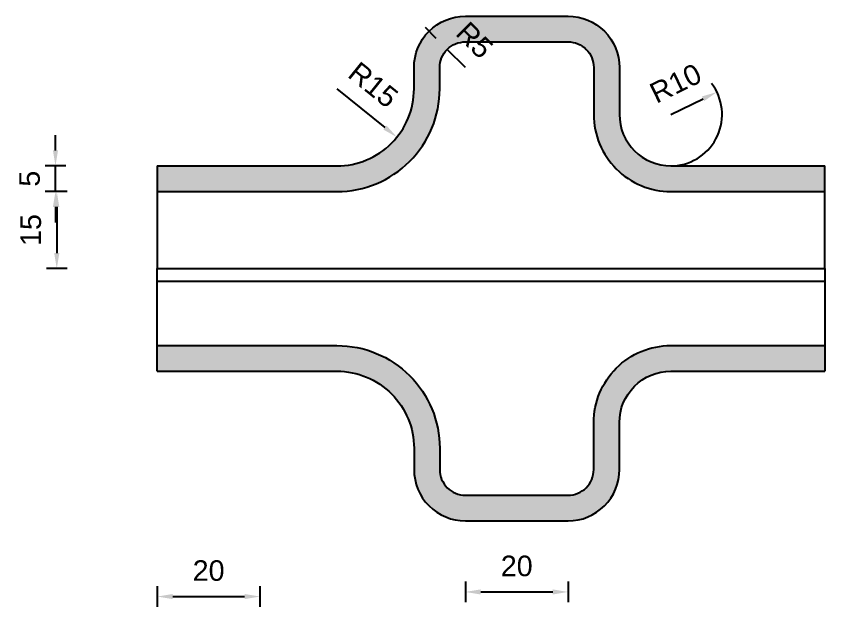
# Model space of a CAD drawing. Header units: millimetres. Extents: x 2100 to 32787, y 24082 to 35493.
# Drawn here: x 3853.6 to 4011.1, y 24246 to 24361 of the extents above; entities that cross this region are included whole.
import ezdxf

# ---------------------------------------------------------------- set-up
doc = ezdxf.new("R2010")
doc.units = ezdxf.units.MM
doc.linetypes.add('HIDDEN2', pattern=[4.7625, 3.175, -1.5875])
doc.layers.get('Defpoints').update_dxf_attribs({"color": 231, "linetype": 'HIDDEN2'})
doc.layers.add('TARAMA', color=130, linetype='Continuous')
doc.layers.add('ÖLÇÜ', color=181, linetype='Continuous')
doc.styles.get("Standard").update_dxf_attribs({"font": 'arial.ttf'})
doc.dimstyles.new('ISO-25', dxfattribs={"dimtxt": 4, "dimasz": 3, "dimexe": 2, "dimexo": 0.625, "dimgap": 3, "dimtad": 1, "dimtxsty": 'Standard', "dimcen": 2.5, "dimadec": 0, "dimazin": 0, "dimtfac": 1, "dimtix": 1, "dimtmove": 0, "dimatfit": 0, "dimfxl": 2, "dimfxlon": 1, "dimarcsym": 0})
pattern_1 = [(119, (-2724.8273, 1322.3559), (-1.41413609, 0.84969869), [0.9525, -1.905]), (239, (-2724.8273, 1322.3559), (-0.028792606, -1.649527123), [0.9525, -1.905]), (179, (-2724.8273, 1322.3559), (-1.442928696, -0.799828433), [-1.905, 0.9525])]

# ---------------------------------------------------------------- blocks, each defined once
blk = doc.blocks.new('*D2426')
at = {"layer": 'Defpoints', "color": 0, "lineweight": 70, "ltscale": 0.25, "transparency": 16777216}
for p in [(3916.11, 24346.84), (3927.78, 24337.42)]:
    blk.add_point(p, dxfattribs=at)
at = {"layer": 'ÖLÇÜ', "color": 0, "lineweight": -2, "ltscale": 0.25, "transparency": 16777216}
blk.add_line((3916.11, 24346.84), (3925.44, 24339.3), dxfattribs=at)
at = {"layer": 'ÖLÇÜ', "color": 0, "lineweight": 70, "ltscale": 0.25, "transparency": 16777216}
blk.add_solid([(3925.76, 24339.69), (3925.13, 24338.92), (3927.78, 24337.42)], dxfattribs=at)
at = {"layer": 'ÖLÇÜ', "color": 0, "ltscale": 0.25, "transparency": 16777216, "insert": (3923.17, 24347.62), "char_height": 4, "attachment_point": 5, "rotation": 321.0729}
blk.add_mtext('R15', dxfattribs=at)
blk = doc.blocks.new('*D2427')
at = {"layer": 'Defpoints', "color": 0, "lineweight": 70, "ltscale": 0.25, "transparency": 16777216}
for p in [(3990.1, 24346.22), (3981.11, 24341.84)]:
    blk.add_point(p, dxfattribs=at)
at = {"layer": 'ÖLÇÜ', "color": 0, "lineweight": -2, "ltscale": 0.25, "transparency": 16777216}
blk.add_line((3981.11, 24341.84), (3987.4, 24344.91), dxfattribs=at)
blk.add_arc((3981.11, 24341.84), 10, 273.581, 37.397, dxfattribs=at)
at = {"layer": 'ÖLÇÜ', "color": 0, "lineweight": 70, "ltscale": 0.25, "transparency": 16777216}
blk.add_solid([(3987.18, 24345.36), (3987.62, 24344.46), (3990.1, 24346.22)], dxfattribs=at)
at = {"layer": 'ÖLÇÜ', "color": 0, "ltscale": 0.25, "transparency": 16777216, "insert": (3982.05, 24347.91), "char_height": 4, "attachment_point": 5, "rotation": 25.9378}
blk.add_mtext('R10', dxfattribs=at)
blk = doc.blocks.new('*D2428')
at = {"layer": 'Defpoints', "color": 0, "lineweight": 70, "ltscale": 0.25, "transparency": 16777216}
for p in [(3937.57, 24354.53), (3941.11, 24351)]:
    blk.add_point(p, dxfattribs=at)
at = {"layer": 'ÖLÇÜ', "color": 0, "lineweight": -2, "ltscale": 0.25, "transparency": 16777216}
for p, q in [((3935.45, 24356.65), (3933.33, 24358.77)), ((3941.11, 24351), (3937.57, 24354.53))]:
    blk.add_line(p, q, dxfattribs=at)
at = {"layer": 'ÖLÇÜ', "color": 0, "lineweight": 70, "ltscale": 0.25, "transparency": 16777216}
blk.add_solid([(3935.8, 24357.01), (3935.1, 24356.3), (3937.57, 24354.53)], dxfattribs=at)
at = {"layer": 'ÖLÇÜ', "color": 0, "ltscale": 0.25, "transparency": 16777216, "insert": (3942.9, 24356.32), "char_height": 4, "attachment_point": 5, "rotation": 315}
blk.add_mtext('R5', dxfattribs=at)
blk = doc.blocks.new('*D2486')
at = {"layer": 'Defpoints', "color": 0, "lineweight": 70, "ltscale": 0.25, "transparency": 16777216}
for p in [(3861.29, 24331.84), (3881.11, 24331.84), (3881.11, 24326.84)]:
    blk.add_point(p, dxfattribs=at)
at = {"layer": 'ÖLÇÜ', "color": 0, "lineweight": -2, "ltscale": 0.25, "transparency": 16777216}
for p, q in [((3861.29, 24334.84), (3861.29, 24337.84)), ((3863.29, 24331.84), (3859.29, 24331.84)), ((3861.29, 24326.84), (3861.29, 24331.84)), ((3863.29, 24326.84), (3859.29, 24326.84)), ((3861.29, 24323.84), (3861.29, 24320.84))]:
    blk.add_line(p, q, dxfattribs=at)
at = {"layer": 'ÖLÇÜ', "color": 0, "lineweight": 70, "ltscale": 0.25, "transparency": 16777216}
for points in [[(3860.79, 24334.84), (3861.79, 24334.84), (3861.29, 24331.84)], [(3860.79, 24323.84), (3861.79, 24323.84), (3861.29, 24326.84)]]:
    blk.add_solid(points, dxfattribs=at)
at = {"layer": 'ÖLÇÜ', "color": 0, "ltscale": 0.25, "transparency": 16777216, "insert": (3856.26, 24329.34), "char_height": 4, "attachment_point": 5, "rotation": 90}
blk.add_mtext('5', dxfattribs=at)
blk = doc.blocks.new('*D2487')
at = {"layer": 'Defpoints', "color": 0, "lineweight": 70, "ltscale": 0.25, "transparency": 16777216}
for p in [(3881.11, 24326.84), (3861.54, 24311.84), (3881.11, 24311.84)]:
    blk.add_point(p, dxfattribs=at)
at = {"layer": 'ÖLÇÜ', "color": 0, "lineweight": -2, "ltscale": 0.25, "transparency": 16777216}
for p, q in [((3863.54, 24326.84), (3859.54, 24326.84)), ((3861.54, 24323.84), (3861.54, 24314.84)), ((3863.54, 24311.84), (3859.54, 24311.84))]:
    blk.add_line(p, q, dxfattribs=at)
at = {"layer": 'ÖLÇÜ', "color": 0, "lineweight": 70, "ltscale": 0.25, "transparency": 16777216}
for points in [[(3861.04, 24323.84), (3862.04, 24323.84), (3861.54, 24326.84)], [(3861.04, 24314.84), (3862.04, 24314.84), (3861.54, 24311.84)]]:
    blk.add_solid(points, dxfattribs=at)
at = {"layer": 'ÖLÇÜ', "color": 0, "ltscale": 0.25, "transparency": 16777216, "insert": (3856.5, 24319.34), "char_height": 4, "attachment_point": 5, "rotation": 90}
blk.add_mtext('15', dxfattribs=at)
blk = doc.blocks.new('*D2488')
at = {"layer": 'Defpoints', "color": 0, "lineweight": 70, "ltscale": 0.25, "transparency": 16777216}
for p in [(3881.11, 24296.84), (3901.11, 24296.84), (3901.11, 24247.96)]:
    blk.add_point(p, dxfattribs=at)
at = {"layer": 'ÖLÇÜ', "color": 0, "lineweight": -2, "ltscale": 0.25, "transparency": 16777216}
for p, q in [((3881.11, 24249.96), (3881.11, 24245.96)), ((3901.11, 24249.96), (3901.11, 24245.96)), ((3884.11, 24247.96), (3898.11, 24247.96))]:
    blk.add_line(p, q, dxfattribs=at)
at = {"layer": 'ÖLÇÜ', "color": 0, "lineweight": 70, "ltscale": 0.25, "transparency": 16777216}
for points in [[(3884.11, 24248.46), (3884.11, 24247.46), (3881.11, 24247.96)], [(3898.11, 24248.46), (3898.11, 24247.46), (3901.11, 24247.96)]]:
    blk.add_solid(points, dxfattribs=at)
at = {"layer": 'ÖLÇÜ', "color": 0, "ltscale": 0.25, "transparency": 16777216, "insert": (3891.11, 24253), "char_height": 4, "attachment_point": 5}
blk.add_mtext('20', dxfattribs=at)
blk = doc.blocks.new('*D2489')
at = {"layer": 'Defpoints', "color": 0, "lineweight": 70, "ltscale": 0.25, "transparency": 16777216}
for p in [(3941.11, 24267.69), (3961.11, 24267.69), (3961.11, 24248.86)]:
    blk.add_point(p, dxfattribs=at)
at = {"layer": 'ÖLÇÜ', "color": 0, "lineweight": -2, "ltscale": 0.25, "transparency": 16777216}
for p, q in [((3941.11, 24250.86), (3941.11, 24246.86)), ((3961.11, 24250.86), (3961.11, 24246.86)), ((3944.11, 24248.86), (3958.11, 24248.86))]:
    blk.add_line(p, q, dxfattribs=at)
at = {"layer": 'ÖLÇÜ', "color": 0, "lineweight": 70, "ltscale": 0.25, "transparency": 16777216}
for points in [[(3944.11, 24249.36), (3944.11, 24248.36), (3941.11, 24248.86)], [(3958.11, 24249.36), (3958.11, 24248.36), (3961.11, 24248.86)]]:
    blk.add_solid(points, dxfattribs=at)
at = {"layer": 'ÖLÇÜ', "color": 0, "ltscale": 0.25, "transparency": 16777216, "insert": (3951.11, 24253.9), "char_height": 4, "attachment_point": 5}
blk.add_mtext('20', dxfattribs=at)

msp = doc.modelspace()

# ---------------------------------------------------------------- hatches: boundary and pattern name
at = {"layer": 'TARAMA', "ltscale": 0.25, "transparency": 33554687}
h = msp.add_hatch(dxfattribs=at)
h.set_pattern_fill('HONEY', color=256, scale=0.3, angle=119)
h.set_pattern_definition(pattern_1)
h.paths.add_polyline_path([(3961.108, 24360.995), (3941.108, 24360.995, 0.4142136), (3931.108, 24350.995), (3931.108, 24346.844, -0.4142136), (3916.108, 24331.844), (3901.108, 24331.844), (3881.108, 24331.844), (3881.108, 24326.844), (3901.108, 24326.844), (3916.108, 24326.844, 0.4142136), (3936.108, 24346.844), (3936.108, 24350.995, -0.4142136), (3941.108, 24355.995), (3961.108, 24355.995, -0.4142136), (3966.108, 24350.995), (3966.108, 24341.844, 0.4142136), (3981.108, 24326.844), (3991.108, 24326.844), (4011.108, 24326.844), (4011.108, 24331.844), (3991.108, 24331.844), (3981.108, 24331.844, -0.4142136), (3971.108, 24341.844), (3971.108, 24350.995, 0.4142136)])
h = msp.add_hatch(dxfattribs=at)
h.set_pattern_fill('HONEY', color=256, scale=0.3, angle=119)
h.set_pattern_definition(pattern_1)
h.paths.add_polyline_path([(3961.108, 24262.693), (3941.108, 24262.693, -0.4142136), (3931.108, 24272.693), (3931.108, 24276.844, 0.4142136), (3916.108, 24291.844), (3901.108, 24291.844), (3881.108, 24291.844), (3881.108, 24296.844), (3901.108, 24296.844), (3916.108, 24296.844, -0.4142136), (3936.108, 24276.844), (3936.108, 24272.693, 0.4142136), (3941.108, 24267.693), (3961.108, 24267.693, 0.4142136), (3966.108, 24272.693), (3966.108, 24281.844, -0.4142136), (3981.108, 24296.844), (3991.108, 24296.844), (4011.108, 24296.844), (4011.108, 24291.844), (3991.108, 24291.844), (3981.108, 24291.844, 0.4142136), (3971.108, 24281.844), (3971.108, 24272.693, -0.4142136)])

# ---------------------------------------------------------------- linework, layer by layer
at = {"ltscale": 0.25}
for p, q in [((3936.108, 24346.844), (3936.108, 24346.844)), ((3881.108, 24331.844), (3881.108, 24326.844)), ((4011.108, 24311.844), (4011.108, 24331.844)), ((3881.108, 24326.844), (3881.108, 24311.844)), ((3881.108, 24311.844), (4011.108, 24311.844)), ((3881.108, 24309.344), (3881.108, 24311.844)), ((3881.108, 24296.844), (3881.108, 24311.844)), ((4011.108, 24311.844), (4011.108, 24309.344)), ((4011.108, 24311.844), (4011.108, 24291.844)), ((4011.108, 24309.344), (3881.108, 24309.344)), ((3881.108, 24291.844), (3881.108, 24296.844)), ((3936.108, 24276.844), (3936.108, 24276.844))]:
    msp.add_line(p, q, dxfattribs=at)
for points in [[(3881.108, 24331.844), (3901.108, 24331.844), (3916.108, 24331.844, 0.4142136), (3931.108, 24346.844), (3931.108, 24350.995, -0.4142136), (3941.108, 24360.995), (3961.108, 24360.995, -0.4142136), (3971.108, 24350.995), (3971.108, 24341.844, 0.4142136), (3981.108, 24331.844), (3991.108, 24331.844), (4011.108, 24331.844)], [(3881.108, 24326.844), (3901.108, 24326.844), (3916.108, 24326.844, 0.4142136), (3936.108, 24346.844), (3936.108, 24350.995, -0.4142136), (3941.108, 24355.995), (3961.108, 24355.995, -0.4142136), (3966.108, 24350.995), (3966.108, 24341.844, 0.4142136), (3981.108, 24326.844), (3991.108, 24326.844), (4011.108, 24326.844)], [(3881.108, 24296.844), (3901.108, 24296.844), (3916.108, 24296.844, -0.4142136), (3936.108, 24276.844), (3936.108, 24272.693, 0.4142136), (3941.108, 24267.693), (3961.108, 24267.693, 0.4142136), (3966.108, 24272.693), (3966.108, 24281.844, -0.4142136), (3981.108, 24296.844), (3991.108, 24296.844), (4011.108, 24296.844)], [(3881.108, 24291.844), (3901.108, 24291.844), (3916.108, 24291.844, -0.4142136), (3931.108, 24276.844), (3931.108, 24272.693, 0.4142136), (3941.108, 24262.693), (3961.108, 24262.693, 0.4142136), (3971.108, 24272.693), (3971.108, 24281.844, -0.4142136), (3981.108, 24291.844), (3991.108, 24291.844), (4011.108, 24291.844)]]:
    msp.add_lwpolyline(points, format="xyb", dxfattribs=at)

# ---------------------------------------------------------------- dimensions: what is measured, and where the dimension line sits
at = {"layer": 'ÖLÇÜ', "ltscale": 0.25}
dim = msp.add_radius_dim(center=(3941.108, 24350.995), mpoint=(3937.573, 24354.531), dimstyle='ISO-25', dxfattribs=at)
dim.commit()
dim.dimension.update_dxf_attribs({"geometry": '*D2428', "text_midpoint": (3942.9, 24356.323)})
for center, mpoint, picture, middle in [((3916.108, 24346.844), (3927.777, 24337.419), '*D2426', (3919.998, 24343.702)), ((3981.108, 24341.844), (3990.101, 24346.218), '*D2427', (3984.256, 24343.375))]:
    dim = msp.add_radius_dim(center=center, mpoint=mpoint, dimstyle='ISO-25', dxfattribs=at)
    dim.commit()
    dim.dimension.update_dxf_attribs({"geometry": picture, "text_midpoint": middle, "dimtype": 164})
for base, p2, picture, middle in [((3861.292, 24331.844), (3881.108, 24331.844), '*D2486', (3856.258, 24329.344)), ((3861.542, 24311.844), (3881.108, 24311.844), '*D2487', (3856.5, 24319.344))]:
    dim = msp.add_linear_dim(base=base, p1=(3881.108, 24326.844), p2=p2, angle=90, dimstyle='ISO-25', dxfattribs=at)
    dim.commit()
    dim.dimension.update_dxf_attribs({"geometry": picture, "text_midpoint": middle})
for base, p1, p2, picture, middle in [((3901.108, 24247.959), (3881.108, 24296.844), (3901.108, 24296.844), '*D2488', (3891.108, 24253.001)), ((3961.108, 24248.856), (3941.108, 24267.693), (3961.108, 24267.693), '*D2489', (3951.108, 24253.898))]:
    dim = msp.add_linear_dim(base=base, p1=p1, p2=p2, dimstyle='ISO-25', dxfattribs=at)
    dim.commit()
    dim.dimension.update_dxf_attribs({"geometry": picture, "text_midpoint": middle})

doc.saveas('drawing.dxf')
